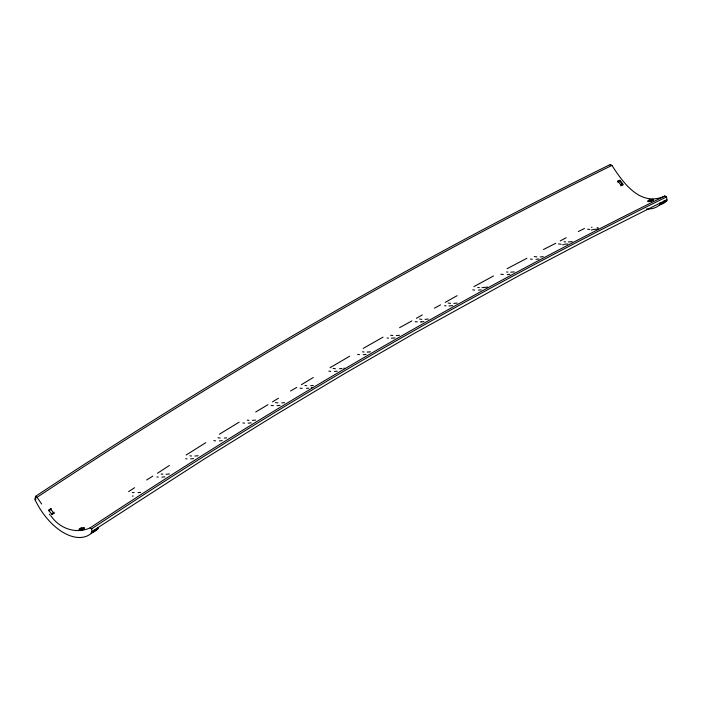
<?xml version="1.0" encoding="UTF-8"?>
<svg xmlns="http://www.w3.org/2000/svg" width="702" height="702" viewBox="0 0 702 702"><rect width="100%" height="100%" fill="white"/><g stroke="black" fill="none" stroke-linecap="round" stroke-linejoin="round"><path stroke-width="1.05" d="M664.926 196.016L666.54 196.929L666.9 199.622L590.663 237.996L520.322 274.938L414.68 333.169L344.226 373.841L273.798 415.979L203.413 459.556L98.008 527.562L98.008 528.72L92.015 532.686A50.351 29.072 60 0 1 35.1 499.833L35.46 496.393C220.042 374.122 411.67 262.294 610.345 164.479L611.933 165.4C623.306 183.073 640.619 207.336 664.891 196.025C466.242 293.848 274.631 405.659 90.067 527.913L91.655 528.834L92.015 532.686M610.213 165.339L610.345 164.479M35.1 498.666L35.846 498.174M35.1 499.833L35.846 499.333M52.009 514.434L52.009 513.574L54.01 512.249L54.01 513.285L52.009 514.434L48.894 510.696L48.894 509.722L51.044 508.59M79.133 529.211C79.721 528.316 84.617 526.447 84.214 528.781L82.213 529.94L79.098 530.08C79.177 527.965 83.477 530.247 84.214 527.632M94.261 530.036L95.016 529.545M92.015 531.528L98.008 527.562M35.46 496.393L37.048 497.306C221.63 375.043 413.259 263.206 611.933 165.4M91.655 528.834C276.237 406.572 467.865 294.735 666.54 196.929M134.582 487.714L128.615 491.646M146.692 479.949L152.834 476.105M169.41 465.487L157.476 473.227M205.756 442.681L186.162 455.01M219.393 434.222L239.154 422.148M255.73 411.96L268.015 404.677M278.448 398.236L272.49 401.904M290.558 390.988L296.7 387.407M313.285 377.5L301.351 384.722M349.622 356.247L330.037 367.734M48.894 510.696L50.895 509.547L50.895 508.397M619.787 180.116L619.787 181.098L617.786 182.257L617.786 181.107C619.927 179.001 622.358 182.853 622.902 184.837L621.568 185.609M79.098 530.08L81.099 528.922L84.214 528.781M647.99 201.632L653.106 199.359L653.106 200.342L651.105 201.492L647.99 201.632C648.209 199.114 651.158 199.728 653.079 199.359M363.259 348.376L383.029 337.135M399.605 327.667L411.89 320.902M422.323 314.917L416.356 318.322M434.433 308.178L440.575 304.861M457.151 295.665L445.217 302.369M493.497 275.974L473.903 286.618M507.134 268.682L526.895 258.283M543.48 249.526L555.756 243.278M560.231 240.9L566.198 237.75M578.308 231.537L584.45 228.475M620.901 185.986L620.901 184.959L622.902 183.977M663.899 201.097L664.654 200.728M666.9 199.622L666.9 200.781L660.907 203.738A49.456 28.554 60 0 1 646.551 208.933M90.005 527.93C76.343 534.161 60.249 528.869 51.658 516.804M312.039 387.548L311.276 387.706M344.296 368.102L343.761 368.199M598.473 228.87L597.165 229.098M487.548 287.092L481.941 287.68M251.255 422.867L248.166 423.174M567.769 243.98L564.031 244.305M457.151 303.088L453.817 303.387M423.903 321.604L421.533 321.858M313.364 385.424L310.67 385.705M280.028 405.379L276.939 405.677M164.856 476.833L161.925 477.123M140.646 492.365L138.031 492.637M572.244 241.628L568.339 241.962M538.917 259.02L535.986 259.31M452.597 305.598L448.938 305.914M428.299 319.077L425.043 319.366M308.722 388.145L306.511 388.382M284.512 402.641L281.818 402.913M169.419 473.929L167.524 474.148M596.384 229.212L592.804 229.528M394.972 337.89L391.391 338.197M341.979 368.489L339.522 368.734M255.66 420.103L252.395 420.401M198.113 455.747L194.849 456.046M543.234 256.66L540.215 256.932M481.212 289.847L478.439 290.11M222.253 440.637L219.393 440.909M193.48 458.625L190.619 458.897M399.447 335.31L396.349 335.591M337.267 371.174L334.485 371.437M509.906 274.333L507.213 274.587M366.04 354.422L363.259 354.677M226.57 437.846L224.35 438.066M514.303 271.92L510.714 272.192M370.437 351.807L368.217 352.027M653.106 200.342L648.025 200.596M421.367 321.876L420.244 321.928M166.804 474.201L165.997 474.245M598.078 227.667L597.06 227.702M133.231 496.042L132.318 496.077M367.734 352.053L367.172 352.071M650.017 199.614L649.991 200.474M592.058 230.072L591.347 230.028M563.294 244.84L562.583 244.805M589.847 229.466L587.653 229.212M565.628 241.892L564.11 241.734M561.152 244.261L558.538 243.936M450.614 303.352L448.166 303.062M446.06 305.861L444.629 305.721M421.841 319.331L419.559 319.068M417.286 321.876L415.18 321.648M306.748 385.696L304.975 385.512M302.193 388.408L300.079 388.171M277.974 402.904L275.517 402.615M273.411 405.651L271.139 405.396M162.873 474.201L161.109 474.017M158.24 477.097L156.888 476.965M134.1 492.637L132.336 492.462M536.854 256.888L534.319 256.572M532.3 259.284L530.44 259.082M479.308 287.609L477.79 287.451M388.425 338.136L387.083 338.004M335.433 368.734L333.073 368.445M244.559 423.139L242.874 422.964M191.567 456.002L189.882 455.826M187.013 458.862L185.661 458.731M507.915 272.113L506.563 271.972M503.36 274.543L500.816 274.219M474.578 290.075L472.727 289.856M392.813 335.53L390.619 335.258M364.04 352L362.522 351.834M359.485 354.633L357.625 354.413M330.712 371.384L328.852 371.174M248.947 420.34L247.262 420.156M220.174 438.039L217.971 437.776M215.619 440.865L213.759 440.654M592.032 227.334L591.461 227.229M659.564 203.106L660.907 203.738L660.907 202.58M97.429 528.123L98.008 528.72A49.456 28.554 60 0 1 91.049 533.09M51.518 516.654L50.904 515.944M50.281 515.215L49.456 514.224M620.901 184.959L617.786 181.107M619.787 181.098L622.902 184.837M50.895 509.547L54.01 513.285M41.637 503.957L37.048 497.306M651.105 200.342L651.105 201.492M82.213 528.957L82.213 529.94M81.099 527.895L81.099 528.922M666.9 200.781A50.351 29.072 60 0 1 659.687 204.905"/></g></svg>
